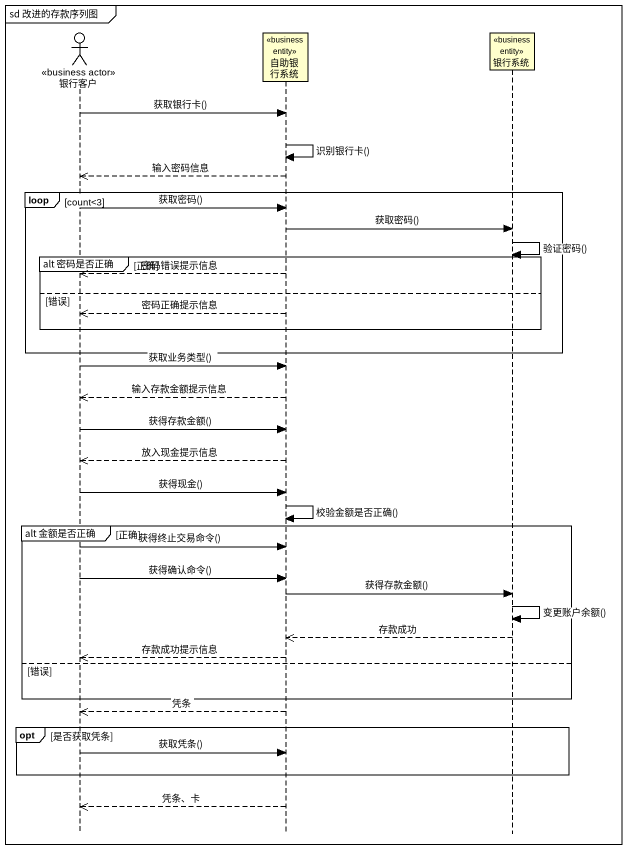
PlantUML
@startuml
mainframe sd 改进的存款序列图
hide footbox
actor 银行客户 <<business actor>>
participant 自助银行系统 <<business entity>>
participant 银行系统 <<business entity>>

银行客户 -> 自助银行系统 : 获取银行卡()
自助银行系统 -> 自助银行系统 : 识别银行卡()
自助银行系统 -->> 银行客户 : 输入密码信息
loop count<3
  银行客户 -> 自助银行系统 : 获取密码()
  自助银行系统 -> 银行系统 : 获取密码()
  银行系统 -> 银行系统 : 验证密码()
  group alt 密码是否正确 [正确]
    自助银行系统 -->> 银行客户 : 密码错误提示信息
  else 错误
    自助银行系统 -->> 银行客户 : 密码正确提示信息
  end
end
银行客户 -> 自助银行系统 : 获取业务类型()
自助银行系统 -->> 银行客户 : 输入存款金额提示信息
银行客户 -> 自助银行系统 : 获得存款金额()
自助银行系统 -->> 银行客户 : 放入现金提示信息
银行客户 -> 自助银行系统 : 获得现金()
自助银行系统 -> 自助银行系统 : 校验金额是否正确()
group alt 金额是否正确 [正确]
  银行客户 -> 自助银行系统 : 获得终止交易命令()
  银行客户 -> 自助银行系统 : 获得确认命令()
  自助银行系统 -> 银行系统 : 获得存款金额()
  银行系统 -> 银行系统 : 变更账户余额()
  银行系统 -->> 自助银行系统 : 存款成功
  自助银行系统 -->> 银行客户 : 存款成功提示信息
else 错误
end
自助银行系统 -->> 银行客户 : 凭条
opt 是否获取凭条
  银行客户 -> 自助银行系统 : 获取凭条()
end
自助银行系统 -->> 银行客户 : 凭条、卡
@enduml
